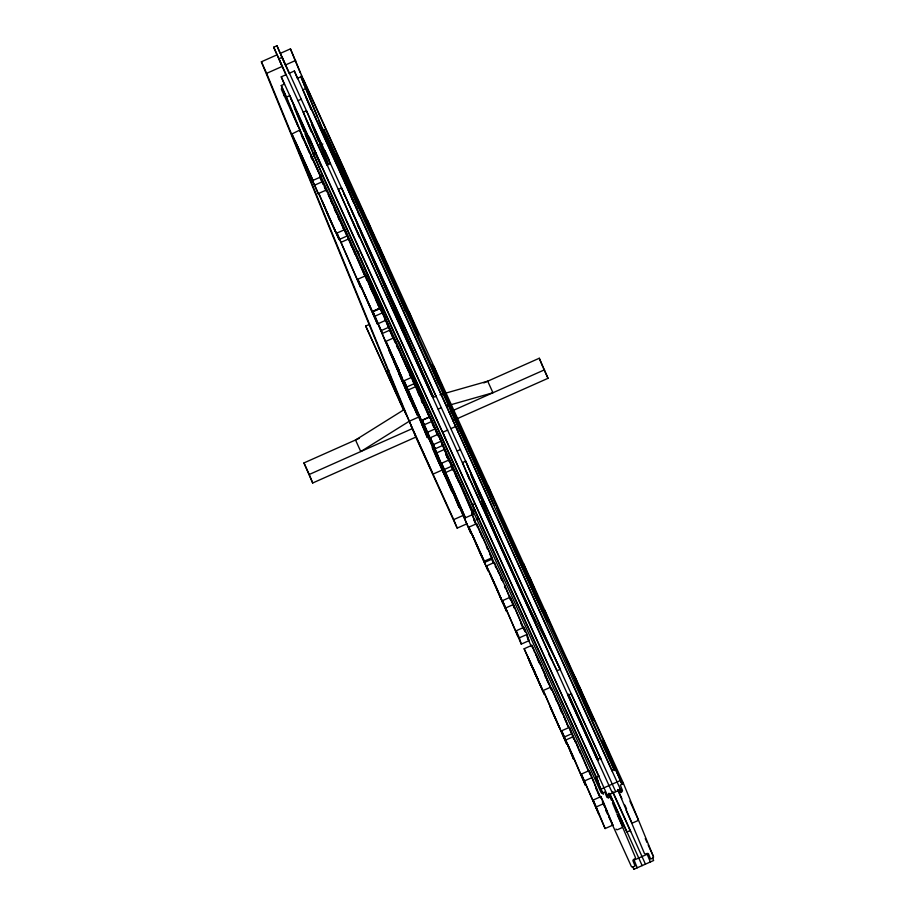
<?xml version="1.0" encoding="UTF-8"?>
<svg xmlns="http://www.w3.org/2000/svg" width="915" height="915" viewBox="0 0 915 915"><rect width="100%" height="100%" fill="white"/><g stroke="black" fill="none" stroke-linecap="round" stroke-linejoin="round"><path stroke-width="1.37" d="M505.217 586.355L494.249 562.462L486.46 565.973L506.647 611.506L496.651 588.208M494.249 562.462L494.649 563.777M388.978 370.403L386.404 371.559L404.053 409.657L355.523 440.001L360.773 451.553L409.302 421.22L419.619 416.634M285.995 75.03L273.688 47.203L276.959 45.75L615.715 791.704M406.077 414.587L261.381 61.797L276.856 54.911M310.334 96.144L290.444 48.872L280.127 53.459L276.959 45.75M467.302 523.62L457.191 528.115L415.822 437.107L266.631 73.349L282.106 66.475L278.949 58.766L282.22 57.313L285.377 65.011L295.694 60.424M284.416 84.546L281.26 76.837L286.166 74.653M289.437 73.2L294.356 71.015L621.708 792.161M297.97 126.259L281.271 85.518L284.542 84.066M297.638 78.233L300.909 76.78L339.042 168.497L325.168 135.912M309.156 152.267L286.521 97.082L289.792 95.617L322.675 175.783L598.959 783.572M306.17 88.343L302.888 89.796L310.928 109.4M297.993 100.661L301.264 99.209M314.646 185.15L318.695 194.575L291.874 133.99L299.525 130.193L320.719 176.961L312.976 180.404L295.591 141.974L302.968 159.896L314.989 186.237L314.646 185.15L322.377 181.708L326.426 191.144L324.39 187.083M306.502 137.971L308.687 137.01A1.35 1.19 -22.3 0 0 306.971 136.472M322.057 131.062L324.242 130.09L348.912 184.361L358.589 207.945M308.424 142.66L310.608 141.688L316.03 153.606M320.387 145.108L322.835 144.01M327.17 164.86L330.452 163.408M320.49 176.755L322.675 175.783M318.409 193.545L326.152 190.114M336.926 233.085L360.762 287.63L336.926 233.085L344.669 229.654L367.007 280.562M339.74 239.273L347.471 235.83M340.998 242.338L348.729 238.906M369.786 285.572L368.688 282.907L380.057 308.046L372.325 311.489L360.945 286.349L377.495 324.15L357.776 279.235L365.508 275.804L374.372 295.03M375.013 316.865L372.817 311.512L380.549 308.069L388.989 327.158L381.258 330.59L382.424 333.449L390.156 330.006L387.022 323.098L393.187 338.115L385.455 341.558L390.556 353.156L372.725 311.832L380.457 308.389L382.745 313.422L380.549 308.069M382.424 333.449L375.013 316.144L382.756 312.701M403.481 409.954L365.714 326.049L369.58 324.333M378.112 323.693L385.844 320.25M404.053 380.754L427.888 435.3L404.053 380.754L411.796 377.323L430.176 418.567M406.866 386.942L414.598 383.499M408.124 390.007L415.856 386.576M432.944 397.545L436.226 396.092M415.822 437.107L312.69 482.994L303.952 462.933L359.389 438.274M483.841 382.916L539.278 358.245L548.016 378.307L452.708 420.694M430.622 411.727L428.048 412.882L398.86 341.718M438.205 409.108L441.476 407.644M424.377 425.464L422.181 420.111L429.924 416.68L438.354 435.757M423.256 423.279L422.09 420.431L429.821 416.988L432.12 422.032L429.924 416.68M312.69 482.994L309.201 474.496L412.333 428.609M449.128 412.242L544.528 369.809M430.622 439.2L431.788 442.048L424.388 424.743L432.12 421.3M427.488 432.292L435.22 428.861M430.325 437.736L438.056 434.293L441.179 441.156L442.906 445.365L435.174 448.808L430.325 437.736L435.174 448.808M447.721 430.05L442.814 432.235L445.971 439.943M451.004 428.597L455.91 426.413L458.541 432.829L306.056 97.505M433.447 444.599L441.179 441.156M436.81 452.822L433.687 445.948L445.674 474.439L436.81 452.822L444.553 449.379L439.783 438.502M457.248 451.004L460.519 449.54M441.568 463.276L449.299 459.833L463.962 492.293L473.135 514.367L465.392 517.81L441.568 463.276L465.392 517.81M443.135 469.624L433.024 474.119L404.053 409.657M451.976 465.689L454.503 464.557M444.37 469.452L452.113 466.01M445.639 472.529L453.371 469.086M474.988 503.593L472.529 504.691L475.686 512.4M457.191 528.115L453.703 519.617L463.813 515.122M472.655 511.188L475.182 510.067M476.143 519.686L478.671 518.565M484.493 562.451L488.221 571.029L468.846 527.166L476.578 523.723L491.996 557.773L484.252 561.215L472.254 534.749L479.803 552.614L484.916 563.629L484.493 562.451L492.236 559.019L494.946 565.035M502.484 600.675L518.004 636.52L516.163 630.778L523.895 627.335L527.109 634.392L528.996 640.672L521.264 644.114L502.484 600.675L510.215 597.232L525.244 631.922M505.778 607.926L513.509 604.483M521.264 644.114L519.365 637.835L527.109 634.392M540.879 664.725L550.601 687.222L542.858 690.665L529.133 660.447L544.345 694.394L524.146 648.758L531.878 645.315L539.678 662.311M568.272 695.24L571.555 693.787M570.743 751.112L567.655 744.536L573.614 759.278L561.627 730.799L569.37 727.356L588.459 771.082M571.772 753.079L585.463 785.333L564.441 736.975L572.172 733.544M565.699 740.052L573.431 736.609M597.461 759.45L600.732 757.986M581.311 774.101L599.096 814.75L593.126 800.076L600.858 796.633L603.98 803.496L612.844 825.113L605.112 828.555L581.311 774.101L589.043 770.659L599.851 796.096M584.433 780.964L592.165 777.521M602.31 793.305L595.848 777.533L599.119 776.08M612.215 770.247L615.486 768.794L622.36 784.292M603.248 794.346L601.098 789.096L620.747 780.358M607.537 795.341L620.633 789.519M605.112 828.555L596.248 806.938L603.98 803.496M627.175 831.895L630.446 830.443M632.803 866.677L633.969 869.25L653.619 860.512L652.544 857.881M439.932 394.788L442.666 394.01M445.388 393.233L487.706 381.189L492.956 392.752L446.554 405.963M535.241 652.898L538.489 659.692M291.793 133.636L312.976 180.404M468.846 527.166L484.252 561.215M409.508 373.972L409.508 373.686M567.083 724.017L566.339 721.878M357.776 279.235L372.325 311.489M513.944 607.308L514.379 608.063L504.783 585.68M524.146 648.758L533.125 668.396M608.235 814.819L612.844 825.113M486.517 565.905L494.294 582.935M400.759 354.357L400.793 354.677M384.7 319.701L385.226 320.707L384.723 319.266M547.936 681.984L551.894 690.413M495.312 566.396L495.953 567.586L495.495 566.236M548.634 653.928L551.814 660.218M342.782 227.263L343.228 228.167M510.227 599.016L510.673 599.908L505.572 587.487M551.185 689.338L551.722 690.425M554.73 696.326L555.256 697.39M606.027 809.775L606.668 811.09M372.817 311.512L375.013 316.144M422.181 420.111L424.388 424.743M409.497 374.349L410.732 376.98M567.06 724.394L568.307 727.025M320.467 178.196L322.721 182.794L322.377 181.708M555.108 696.338L560.186 707.444M398.46 348.981L403.687 360.67M565.093 719.819L566.316 722.438M606.062 810.232L607.343 812.966M406.855 367.556L408.765 371.845M563.972 716.617L565.79 720.54M320.719 176.961L303.322 138.531L303.814 140.132M323.121 184.35L319.712 176.927M411.453 402.177L413.66 406.798L398.677 373.103L417.457 415.296L393.541 360.567L407.129 391.151L398.62 371.742M404.224 361.848L406.397 366.583M489.811 554.227L492.659 560.186L492.236 559.019M578.474 747.669L575.386 741.104L575.821 742.328M557.006 701.13L559.054 705.579M562.885 714.249L559.317 706.506M456.219 499.178L453.131 492.613L459.09 507.356L447.103 478.877L470.939 533.411L457.248 501.146M380.057 308.046L374.933 296.563M369.957 286.761L373.091 293.738M401.982 356.644L407.038 367.624L393.747 338.024L411.601 378.009M445.982 454.675L447.652 458.324L445.88 454.103M500.871 576.93L497.634 570.114L498.835 573.259M491.996 557.773L479.998 531.306L480.547 532.827M559.557 706.689L564.612 717.669L564.235 716.754M604.163 805.749L605.009 807.613M423.485 427.236L421.609 423.245L427.477 437.805L415.49 409.325L424.72 429.959M493.139 580.373L489.891 573.556L503.136 603.66L497.84 590.93M546.655 679.571L548.142 682.83M543.338 368.036L548.016 378.307M617.808 789.862L644.343 853.272A1.35 1.19 -22.3 0 0 646.059 853.809A2.242 1.041 -24.4 0 1 648.506 853.855L650.634 859.059L652.681 858.144A1.35 1.19 -22.3 0 0 653.413 856.52L623.069 782.531L303.574 79.674A1.35 1.19 -22.3 0 0 301.847 79.148M622.234 784.269L602.573 741.024L614.228 769.446M629.875 801.082L638.11 819.2A1.35 1.19 -22.3 0 1 637.378 820.835L633.283 822.654A1.35 1.19 -22.3 0 1 631.567 822.116L626.146 810.198M614.503 769.435L586.103 706.94L566.053 658.045L607.709 749.682L621.422 783.251M614.331 770.544L333.918 153.674A1.35 1.19 -22.3 0 0 332.191 153.137M645.258 838.575L647.008 842.418M648.175 844.991L653.413 856.52M459.078 434.122L612.432 771.471M617.751 789.508L621.88 798.589M624.819 805.074L626.592 808.963M324.836 150.415L329.171 159.953M280.711 54.74L289.266 73.577M309.682 118.47L330.212 163.625M343.697 193.305L344.875 195.879M347.803 202.329L348.981 204.914M351.326 210.073L436.432 397.293M467.188 464.957L468.354 467.531M468.938 468.812L559.934 668.979M571.074 693.49L600.972 759.256M408.307 341.764L410.08 345.664M413.031 352.161L421.895 371.662L360.178 231.106M422.478 372.943L433.047 396.172L341.592 187.918L338.321 189.382L359.481 237.557M487.432 515.831L489.674 520.761L481.565 500.86M490.234 521.996L535.424 621.399M568.455 694.073L598.57 760.308M612.741 791.475L645.43 864.149M495.736 534.84L497.486 538.695M568.615 695.183L598.158 760.171M612.936 792.653L630.652 831.644M273.688 47.203L612.444 793.156M306.399 119.922L326.929 165.077M348.043 211.537L431.972 396.149M466.25 471.568L553.724 663.993L557.132 670.729L560.403 669.265L524.981 599.176L498.652 541.257L465.781 461.103L462.498 462.555L465.666 470.264M567.803 694.954L597.106 759.416M610.053 794.231L642.158 865.613M609.653 794.117L626.786 831.804M608.967 793.225L610.042 795.615A1.35 1.19 -22.3 0 1 609.31 797.24A2.242 1.041 -24.4 0 1 606.874 797.194L604.735 791.99L602.688 792.893A1.35 1.19 -22.3 0 1 600.972 792.356L281.465 89.51A1.35 1.19 -22.3 0 1 282.197 87.886M281.26 76.837L608.612 797.983M290.615 98.191L291.782 100.764M292.96 103.326L598.742 776M313.159 154.109L598.158 781.055M281.271 85.518L286.521 97.082M595.848 777.533L601.098 789.096M382.196 312.495L387.994 326.22M431.571 421.094L432.715 423.622M438.479 436.306L436.386 431.708L437.942 435.494M421.175 400.072L422.741 403.515M451.335 466.41L452.891 469.853M470.013 507.505L473.135 514.367M535.801 654.374L550.601 687.222M526.663 635.548L528.996 640.672M572.207 735.717L573.842 739.309M473.627 519.48L475.994 524.672M491.938 559.751L493.116 562.348M520.875 623.412L523.243 628.605M527.372 637.698L531.512 646.791M595.882 788.398L599.428 796.199M605.924 810.484L607.697 814.384M608.875 816.981L631.316 866.356A1.35 1.19 -22.3 0 0 633.031 866.894L635.079 865.979L632.951 860.775A2.242 1.041 -24.4 0 1 634.598 858.899A1.35 1.19 -22.3 0 0 635.33 857.275L617.145 814.201L622.555 826.119A1.35 1.19 -22.3 0 1 621.823 827.755L617.728 829.573A1.35 1.19 -22.3 0 1 616.012 829.036M261.381 61.797L266.631 73.349M422.09 420.431L439.921 461.766L428.655 435.151M516.163 630.778L519.365 637.835M561.627 730.799L564.441 736.975M593.126 800.076L596.248 806.938M410.663 400.804L388.726 349.644L409.074 393.907L386.016 341.467L399.306 371.067L389.195 349.347L397.133 367.681M365.714 326.049L404.133 410.56M410.583 424.766L453.703 519.617M303.952 462.933L309.201 474.496M554.879 696.132L551.322 688.069L569.176 728.054M377.335 303.38L378.856 306.719M602.356 801.78L603.74 804.823M544.665 675.179L546.163 678.473M331.31 222.574L335.691 231.918L322.457 201.815L327.753 214.556M531.947 665.754L527.555 656.352L538.352 680.44L535.492 673.76M372.954 293.017L376.248 300.36M394.022 340.014L395.2 342.622M437.153 456.928L452.124 492.018L435.185 454.549L432.257 447.469L442.357 469.178L428.197 437.004L435.632 453.371M579.504 749.637L590.221 774.639M539.061 660.664L540.868 664.965M501.512 578.063L503.376 582.215M376.786 301.538L379.954 308.618M372.405 291.793L369.237 284.668M338.127 217.37L339.534 220.515M493.78 581.505L495.644 585.657M370.506 287.184L381.349 311.42M375.505 299.262L376.831 302.259M423.805 427.591L426.104 433.07L425.784 432.029M328.073 215.62L339.202 239.764L319.072 194.152L330.132 219.943M600.537 797.994L598.204 792.722M560.655 708.496L563.228 714.352M560.323 709.239L561.787 712.533M504.508 586.469L505.297 588.254M486.414 546.632L487.535 549.172M533.148 668.167L534.943 672.216M495.461 585.543L497.486 589.798M393.164 338.424L389.413 329.686M357.319 224.598L359.035 228.51M542.046 667.63L546.083 676.997M334.455 209.1L335.816 212.177M335.485 211.125L336.674 213.836M534.314 671.072L542.858 690.665M368.802 283.661L366.835 279.132M310.7 156.465L311.901 159.187M537.357 658.674L539.061 662.563M334.33 208.471L335.096 210.233M538.672 661.282L539.701 663.684M500.711 577.731L501.775 580.213M480.65 533.72L482.148 537.219M330.761 200.591L332.305 204.171M510.215 597.232L524.444 630.435M597.118 790.205L594.544 784.052M555.714 699.014L556.503 700.856M480.192 532.656L476.578 523.723M396.504 345.493L397.842 348.661M534.497 651.972L531.878 645.315M301.344 134.997L302.865 138.645M385.455 341.558L379.279 326.541M495.621 566.191L496.834 569.096M471.591 512.732L477.687 527.555M328.188 194.449L329.389 197.354M569.679 729.278L571.097 732.721M412.105 379.233L414.472 384.986M539.278 358.245L542.755 366.743M579.081 685.758L593.332 720.494L537.791 598.318L523.54 563.583M575.169 677.146L583.747 698.054L553.266 631.018L544.688 610.111M650.348 861.964L647.18 854.255L634.084 860.089L637.252 867.797M619.707 788.524L621.342 792.493M529.785 577.319L547.902 621.491L506.247 529.865L488.13 485.682M535.698 597.552L515.854 549.172L432.303 364.971L452.353 413.866L494.009 505.503L473.959 456.608M460.314 426.985L480.158 475.365M469.292 451.472L460.954 431.137L430.473 364.101L438.823 384.437M433.836 366.252L451.324 408.868L395.783 286.692L378.295 244.076M608.795 793.865L611.403 800.213M612.444 802.764L616.619 812.932M409.108 311.843L418.51 334.764L376.854 243.127L367.453 220.206M405.62 311.397L391.174 276.193L335.633 154.006L350.079 189.222M632.894 866.619L633.969 869.25M470.733 474.428L480.478 498.218M600.858 796.633L606.828 811.308M589.043 770.659L594.041 782.828M466.204 471.591L469.452 479.517M577.045 745.348L580.27 753.217M569.37 727.356L575.626 742.614M333.129 151.696L356.987 209.89M358.074 212.532L359.709 216.5M290.444 48.872L300.2 72.674M301.287 75.327L305.633 85.907M306.708 88.549L308.344 92.518M336.011 159.976L353.362 202.295M300.909 76.78L317.619 117.52M318.695 120.151L324.082 133.281M294.356 71.015L297.512 78.724M469.475 506.189L455.315 473.57L458.598 481.759M328.645 164.711L306.514 110.761L303.242 112.213L311.283 131.817M471.774 513.898L475.011 521.79M311.466 124.085L318.512 141.265M319.598 143.907L327.73 163.728M449.299 459.833L456.596 477.63M444.553 449.379L452.891 469.727M438.056 434.293L439.349 437.45M441.43 442.517L449.254 461.583M433.287 424.88L437.359 434.819M429.821 416.988L430.999 419.836M432.154 423.393L433.641 427.019M429.261 417.103L417.812 391.06L420.008 396.618M421.621 400.553L422.696 403.172M411.796 377.323L419.093 395.12M357.754 250.927L359.378 254.885M360.464 257.527L391.803 333.952M380.457 308.389L381.624 311.237M309.304 137.216L314.108 148.928M314.588 150.094L321.245 166.347L315.835 154.429A1.35 1.19 -22.3 0 0 314.108 153.892A2.242 1.041 -24.4 0 0 313.593 154.155M364.296 274.683L350.685 243.39L351.12 244.614M351.806 246.329L355.031 254.198M344.669 229.654L351.44 246.181M294.207 107.627L303.963 131.405M305.038 134.048L314.257 156.511M372.725 311.832L373.892 314.68M331.39 201.506L330.189 198.372L343.422 228.476M346.568 235.247L326.804 190.709L327.204 192.036M366.046 277.234L365.508 275.804M299.937 131.463L299.525 130.193M523.895 627.335L525.21 631.522M304.398 85.347A1.35 1.19 -22.3 0 1 306.113 85.884L343.949 169.126L363.998 218.01L326.163 134.768A1.35 1.19 -22.3 0 0 324.448 134.231M619.055 791.612A1.35 1.19 -22.3 0 0 620.77 792.15A2.242 1.041 -24.4 0 0 622.429 790.274L620.29 785.07L622.337 784.155A1.35 1.19 -22.3 0 0 623.069 782.531M322.526 129.553A1.35 1.19 -22.3 0 1 324.242 130.09M284.016 95.72A1.35 1.19 -22.3 0 1 284.748 94.085M308.893 141.15A1.35 1.19 -22.3 0 1 310.608 141.688M543.739 691.671L566.648 743.941L543.739 691.671M402.028 377.838L392.787 357.33L402.028 377.838M445.079 475.949L435.837 455.441L445.079 475.949M559.603 727.883L550.361 707.375L559.603 727.883M388.246 267.214L357.776 200.179L372.439 235.944L402.92 302.979L388.246 267.214M527.52 575.363L497.051 508.328L511.714 544.093L542.183 611.129L527.52 575.363"/></g></svg>
